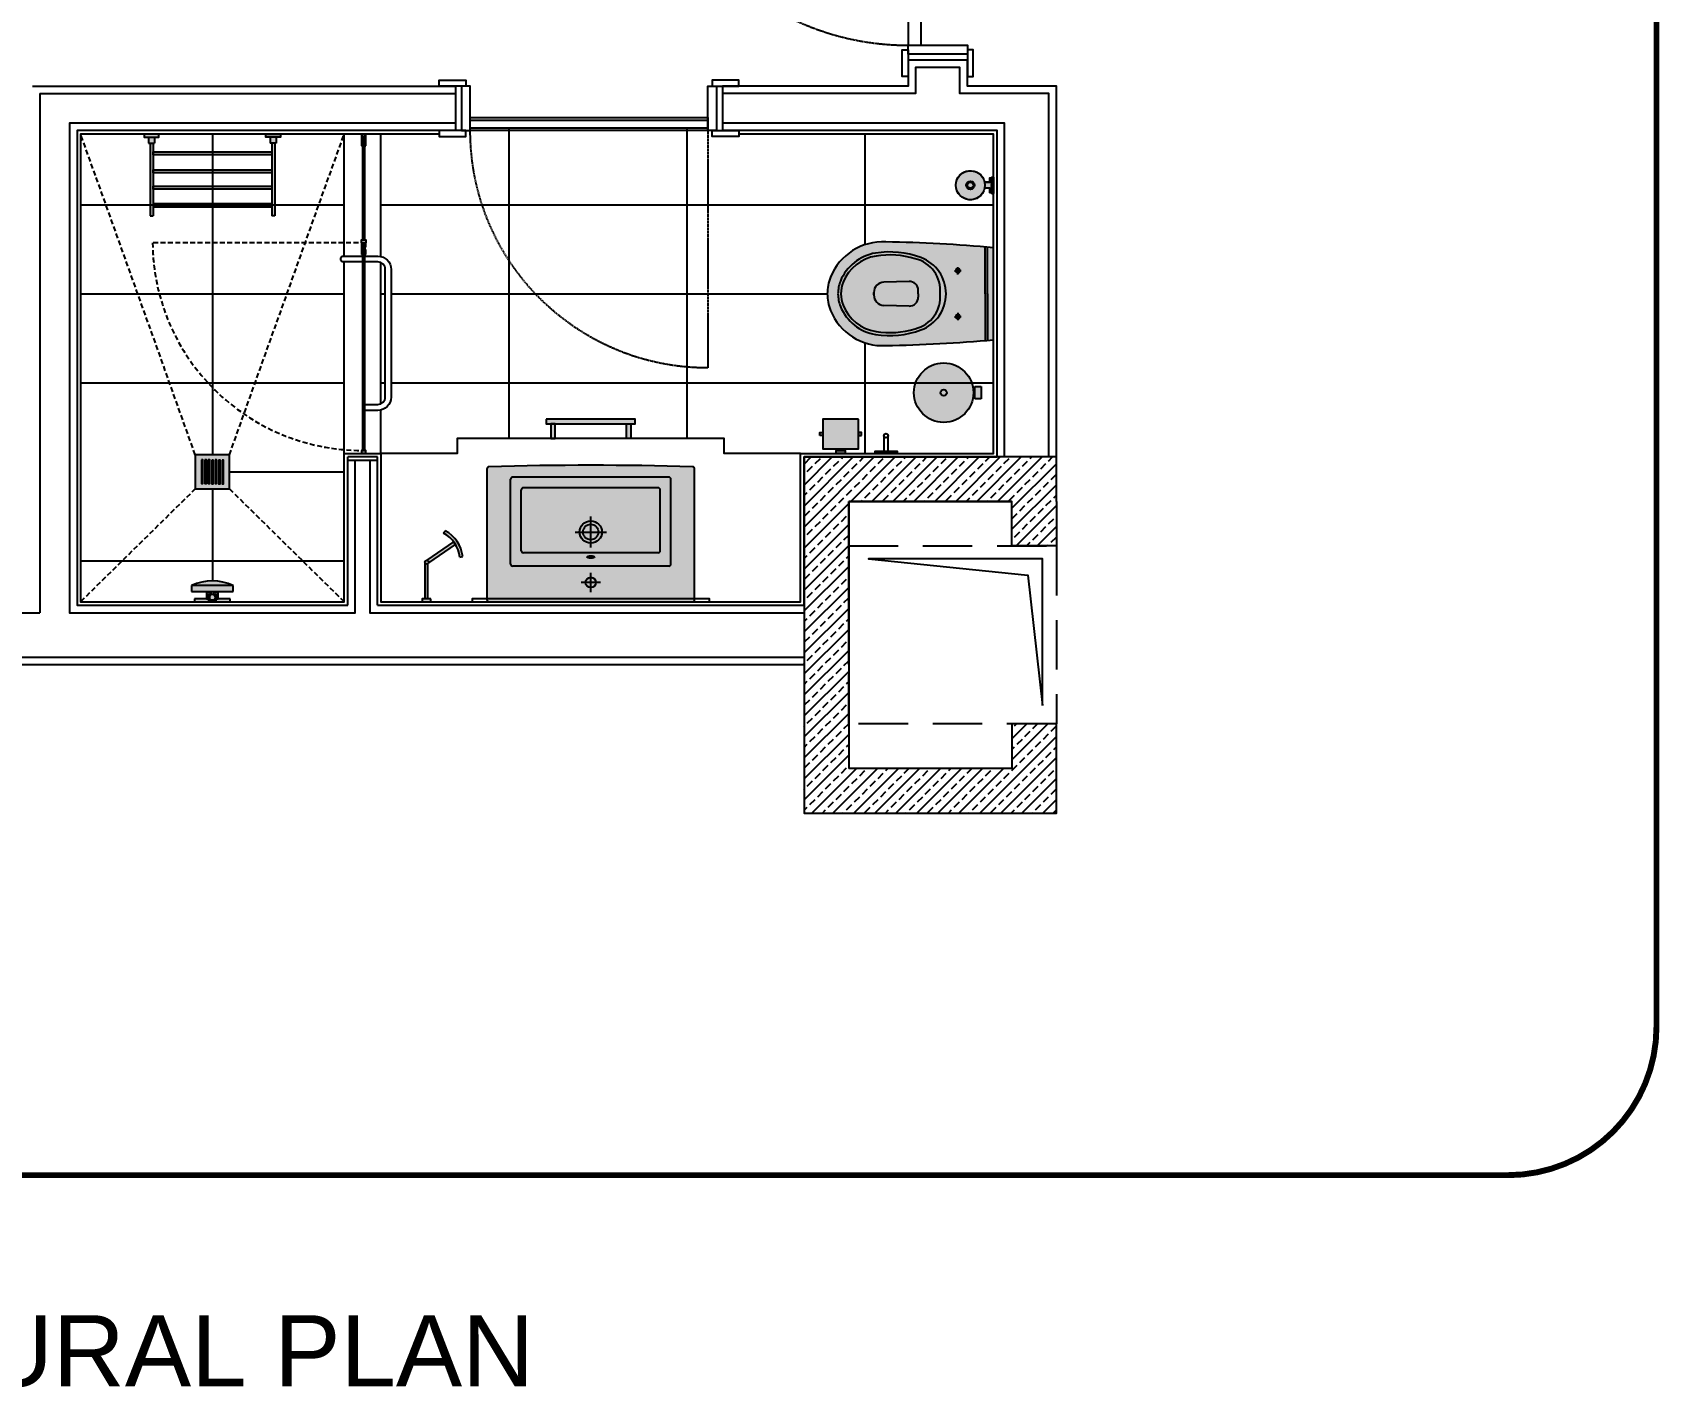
# Model space of a CAD drawing. Header units: centimetres. Extents: x -3207095 to 15275363, y -32656 to 4798027.
# Drawn here: x 707836 to 708659, y 4439223 to 4439908 of the extents above; entities that cross this region are included whole.
import ezdxf

# ---------------------------------------------------------------- set-up
doc = ezdxf.new("R2010")
doc.units = ezdxf.units.CM
for name, pattern in [('DUZ', [500, 500]), ('HIDDEN', [0.375, 0.25, -0.125]), ('HIDDEN2', [0.1875, 0.125, -0.0625])]:
    doc.linetypes.add(name, pattern=pattern)
doc.layers.get('0').update_dxf_attribs({"color": 1, "linetype": 'DUZ'})
for name, color, linetype in [('a_cam', 161, 'Continuous'), ('a_duvar_alcipan', 2, 'Continuous'), ('a_duvar_gazbeton', 3, 'Continuous'), ('a_duvar_tarama', 253, 'Continuous'), ('a_elektrik', 6, 'Continuous'), ('a_gorunus', 233, 'Continuous'), ('a_kapi', 40, 'Continuous'), ('a_mobilya', 1, 'Continuous'), ('a_mobilya_tarama', 253, 'Continuous'), ('a_rehber', 253, 'Continuous'), ('a_seramik', 241, 'Continuous'), ('a_seramik_tarama', 85, 'Continuous'), ('a_vitrifiye', 195, 'Continuous')]:
    doc.layers.add(name, color=color, linetype=linetype)
doc.styles.add('ARIEL20S', font='arial.ttf')

# ---------------------------------------------------------------- blocks, each defined once
blk = doc.blocks.new('a_kapi_1000-200')
at = {"linetype": 'HIDDEN', "ltscale": 10}
blk.add_line((-100.0000000000018, 949.9999999999991), (-1000, 949.9999999999991), dxfattribs=at)
for points in [[(-100.0000000000036, 964.9999999999991), (-100.0000000000036, 1054.999999999999), (-120.0000000000036, 1054.999999999999), (-119.9999999999964, 964.9999999999991), (-100.0000000000036, 964.9999999999991)], [(100, 964.9999999999991), (100, 1054.999999999999), (120, 1054.999999999999), (119.9999999999927, 964.9999999999991), (100, 964.9999999999991)], [(-100.0000000000018, 950), (-99.99999999999272, 50), (-55.99999999999272, 50), (-55.99999999999272, 50), (-55.99999999998545, 949.9999999999995), (-100.0000000000018, 949.9999999999991)], [(-100.0000000000036, 35.00000000000091), (-100.0000000000036, -54.99999999999909), (-120.0000000000036, -54.99999999999909), (-119.9999999999964, 35.00000000000091), (-100.0000000000036, 35.00000000000091)], [(100, 35.00000000000091), (100, -54.99999999999909), (120, -54.99999999999909), (119.9999999999927, 35.00000000000091), (100, 35.00000000000091)]]:
    blk.add_lwpolyline(points)
for points in [[(-100.0000000000018, 980), (-100.0000000000018, 950), (100, 949.9999999999982), (100, 980)], [(-100.0000000000018, 20), (-100.0000000000018, 50), (100, 50.00000000000182), (100, 20)]]:
    blk.add_lwpolyline(points, close=True)
blk.add_arc((-100.0000000000018, 949.9999999999991), 899.9999999999991, 180, 270, dxfattribs=at)
blk = doc.blocks.new('a_kapi_900-150')
at = {"linetype": 'HIDDEN', "ltscale": 10}
blk.add_line((-75.00000000000182, 849.9999999999991), (-875, 849.9999999999991), dxfattribs=at)
for points in [[(-75.00000000000364, 864.9999999999991), (-75.00000000000364, 954.9999999999991), (-95.00000000000364, 954.9999999999991), (-94.99999999999636, 864.9999999999991), (-75.00000000000364, 864.9999999999991)], [(75, 864.9999999999991), (75, 954.9999999999991), (95, 954.9999999999991), (94.99999999999272, 864.9999999999991), (75, 864.9999999999991)], [(-75.00000000000182, 850), (-74.99999999999272, 50), (-30.99999999999272, 50), (-30.99999999999272, 50), (-30.99999999998545, 849.9999999999995), (-75.00000000000182, 849.9999999999991)], [(-75.00000000000364, 35.00000000000091), (-75.00000000000364, -54.99999999999909), (-95.00000000000364, -54.99999999999909), (-94.99999999999636, 35.00000000000091), (-75.00000000000364, 35.00000000000091)], [(75, 35.00000000000091), (75, -54.99999999999909), (95, -54.99999999999909), (94.99999999999272, 35.00000000000091), (75, 35.00000000000091)]]:
    blk.add_lwpolyline(points)
for points in [[(-75.00000000000182, 880), (-75.00000000000182, 850), (75, 849.9999999999982), (75, 880)], [(-75.00000000000182, 20), (-75.00000000000182, 50), (75, 50.00000000000182), (75, 20)]]:
    blk.add_lwpolyline(points, close=True)
blk.add_arc((-75.00000000000182, 849.9999999999991), 799.9999999999982, 180, 270, dxfattribs=at)
blk = doc.blocks.new('a_lavabo_duravit_2ndfloor700')
at = {"linetype": 'HIDDEN', "ltscale": 5}
h = blk.add_hatch(color=255, dxfattribs=at)
edge = h.paths.add_edge_path()
edge.add_line((343, 0), (-343, 0))
edge.add_arc((-342.9999999999999, -7), 7.000000000000089, 90.00000000000092, 179.9999999999992)
edge.add_line((-350, -7), (-350, -447.9959185567643))
edge.add_arc((-342.999999999999, -447.9959185567641), 7.000000000000966, 180.0000000000009, 268.0431066529028)
edge.add_arc((-43.64392621424429, 8313.42678910958), 8773.535343071626, 268.0431066529028, 270.2850188625893)
edge.add_arc((-88.79819515962203, 17390.4670721664), 17850.68793671244, 270.2850188625893, 271.3868556480627)
edge.add_arc((343.0713361283205, -448.0648588888362), 6.929006841972503, 271.3868556480629, 360.5700752400848)
edge.add_line((350, -447.9959185567641), (350, -6.999999999998863))
edge.add_arc((343.0000000000001, -7), 6.999999999999943, 359.9999999999994, 450.0000000000005)
for p, q in [((0, -32.38553612397664), (5.684341886080801e-14, -97.61446387602336)), ((-32.61446387602336, -65), (32.61446387602339, -65)), ((-270, -127), (-270, -413.000390679008)), ((-263, -120), (263.0000000000001, -120)), ((270.0000000000001, -127), (270, -413.000390679008)), ((-233.9999999999999, -172), (-234, -377.000390679008)), ((-226.9999999999999, -165), (227, -165)), ((0, -182.5), (0, -287.5)), ((234, -172), (234, -377.000390679008)), ((52.5, -235), (-52.5, -235)), ((-263, -420.000390679008), (263, -420.000390679008)), ((-227, -384.000390679008), (227, -384.000390679008))]:
    blk.add_line(p, q)
blk.add_lwpolyline([(350, -7, 0.4142135623730951), (343, 0), (-343, 0, 0.4142135623730951), (-350, -7), (-350, -447.9959185567641, 0.4042450337197297), (-343.2390331453062, -454.9918361631571, 0.01459089263775845), (343.2390377291376, -454.9918360065349, 0.4042448431482145), (350, -447.9959185567641)], format="xyb", close=True)
for centre, radius in [((0, -65), 17.5), ((0, -235), 37.5), ((0, -235), 26)]:
    blk.add_circle(centre, radius)
for centre, start, end in [((-263, -127), 90, 180), ((263.0000000000001, -127), 0, 90), ((-226.9999999999999, -172), 90, 180), ((227, -172), 0, 90), ((-227, -377.000390679008), 180, 270), ((227, -377.000390679008), 270, 0), ((-263, -413.000390679008), 180, 270), ((263, -413.000390679008), 270, 0)]:
    blk.add_arc(centre, 7, start, end)
blk.add_ellipse((0.01304819421056891, -151.018148864212), major_axis=(-12.29056976556967, 0), ratio=0.3211678752469736)
blk = doc.blocks.new('vitri')
h = blk.add_hatch(color=255)
h.paths.add_polyline_path([(50590.99184824182, 5971.974238026371), (50540.99184824182, 5971.974238026371), (50540.99184824181, 5961.974238026371), (50590.99184824182, 5961.974238026371)])
h.paths.add_polyline_path([(50575.99184824182, 5961.974238026371), (50555.99184824182, 5961.974238026371), (50555.99184824181, 5941.974238026371), (50575.99184824182, 5941.974238026371)])
h.paths.add_polyline_path([(50570.99184824181, 5941.974238026371), (50560.99184824182, 5941.974238026371), (50560.99184824181, 5696.974238026363), (50570.99184824181, 5696.974238026363)])
h.paths.add_polyline_path([(50970.99184824182, 5911.974238026371), (50570.99184824181, 5911.974238026371), (50570.99184824181, 5901.974238026371), (50970.99184824181, 5901.974238026371)])
h.paths.add_polyline_path([(50970.99184824183, 5851.974238026371), (50570.99184824181, 5851.974238026371), (50570.99184824181, 5841.974238026371), (50970.99184824181, 5841.974238026371)])
h.paths.add_polyline_path([(50970.99184824183, 5796.974238026363), (50570.99184824181, 5796.974238026363), (50570.99184824181, 5786.974238026363), (50970.99184824181, 5786.974238026363)])
h.paths.add_polyline_path([(50970.99184824181, 5736.974238026363), (50570.99184824182, 5736.974238026363), (50570.99184824181, 5726.974238026363), (50970.99184824181, 5726.974238026363)])
h.paths.add_polyline_path([(50980.99184824181, 5941.974238026371), (50970.99184824181, 5941.974238026371), (50970.99184824181, 5696.974238026363), (50980.99184824181, 5696.974238026363)])
h.paths.add_polyline_path([(51000.99184824181, 5971.974238026371), (50950.99184824182, 5971.974238026371), (50950.99184824181, 5961.974238026371), (51000.99184824182, 5961.974238026371)])
h.paths.add_polyline_path([(50985.99184824181, 5961.974238026371), (50965.99184824181, 5961.974238026371), (50965.99184824182, 5941.974238026371), (50985.99184824181, 5941.974238026371)])
h = blk.add_hatch(color=255)
h.paths.add_polyline_path([(53402.98619299969, 5826.976260229014), (53396.9861931338, 5826.975019504127), (53396.99750361807, 5772.27875531168), (53402.99750348396, 5772.279996036588)])
h.paths.add_polyline_path([(53390.85729318872, 5809.625619085447), (53373.08641921479, 5809.621944307703, -0.05147847394728937), (53374.11974829091, 5799.612025203125, -0.05137480697412374), (53373.0905549559, 5789.621944727434), (53390.86142892836, 5789.625619457976)])
h.paths.add_polyline_path([(53276.11974829091, 5799.612025203125, 0.9022711850567312), (53373.09055495588, 5789.621944727362, 0.05137480697450362), (53374.11974829091, 5799.612025203125, 1)])
h.paths.add_polyline_path([(53339.11974829091, 5799.612025203125, -1), (53311.11974829091, 5799.612025203125, -1)], flags=0)
h.paths.add_polyline_path([(53335.11974829091, 5799.612025203125, -1), (53315.11974829091, 5799.612025203125, -1)], flags=0)
h.paths.add_polyline_path([(53311.11974829091, 5799.612025203125, 1), (53339.11974829091, 5799.612025203125, 1)], flags=16)
h.paths.add_polyline_path([(53315.11974829091, 5799.612025203125, 1), (53335.11974829091, 5799.612025203125, 1)], flags=0)
for points in [[(53396.98678209103, 5824.126886863334), (53392.8542947328, 5824.12603232445), (53392.86442729486, 5775.126033382432), (53396.99691466086, 5775.126887921298)], [(53149.54127492222, 5422.380731911951), (53149.54127492222, 5433.97423802636), (53149.5412749221, 5445.56774414111, 0.4229668212976564), (53118.6476248839, 5475.554431013592), (53033.80974402805, 5473.026129844831, 0.4055141483712471), (52999.8523357394, 5438.041661826279), (52999.85233573943, 5433.974238026367), (52999.85233573943, 5429.906814226244, 0.4055141483704923), (53033.80974402819, 5394.922346207895), (53118.6476248839, 5392.394045039138, 0.4229668213021607)]]:
    blk.add_hatch(color=255).paths.add_polyline_path(points)
h = blk.add_hatch(color=255)
h.paths.add_polyline_path([(53402.99184824187, 5588.974238026367, 0.01816284700623772), (53040.39052223451, 5608.693887634119, 0.3205287643940101), (52853.9381114229, 5490.224200485743, 0.09639604950912378), (52842.99184824176, 5433.974238026367, 0.0963960283849501), (52853.93810671373, 5377.724287208403, 0.3205287826150429), (53040.39052223448, 5259.254588418637, 0.01816284700623771), (53402.99184824176, 5278.97423802636)])
h.paths.add_polyline_path([(53005.64189200282, 5571.023995496958), (53005.64189689112, 5571.023996282398), (53005.64206771148, 5571.024023729253), (53005.64188892643, 5571.023995002655)], flags=16)
h.paths.add_polyline_path([(53007.22849011129, 5561.15066239841), (53007.22830533331, 5561.150632708883), (53007.22830797695, 5561.150633133657), (53007.22830860531, 5561.150633234618), (53007.22849286126, 5561.150662840264), (53007.22831163347, 5561.150633721176)], flags=16)
h.paths.add_polyline_path([(53282.99184824186, 5518.97423802636, -1), (53282.99184824176, 5503.97423802636, -1)], flags=16)
h.paths.add_polyline_path([(53149.5412749221, 5445.56774414111), (53149.54127492222, 5433.97423802636), (53149.54127492222, 5422.380731911948, -0.4229668213009738), (53118.64762488401, 5392.394045039138), (53033.80974402819, 5394.922346207895, -0.4055141483704923), (52999.85233573943, 5429.906814226244), (52999.85233573943, 5433.974238026367), (52999.8523357394, 5438.041661826268, -0.4055141483723005), (53033.80974402816, 5473.026129844839), (53118.64762488402, 5475.554431013596, -0.4229668212965051)], flags=16)
h.paths.add_polyline_path([(53282.99184824176, 5363.974238026374, -1), (53282.99184824176, 5348.974238026374, -1)], flags=16)
h.paths.add_polyline_path([(52896.58136100326, 5394.974007893332), (52896.5813598766, 5394.974010678503)], flags=16)
h.paths.add_polyline_path([(52887.31111680892, 5391.223998216359, -1.14586666054409e-06), (52887.31092086573, 5391.224482600912), (52887.31092257355, 5391.224478379067), (52887.31092148145, 5391.224481078829), (52887.31112103566, 5391.223987767669), (52887.31111615979, 5391.22399982105), (52887.31111702821, 5391.223997674293, -1.125642952847619e-06), (52887.31092454325, 5391.224473509807)], flags=16)
h = blk.add_hatch(color=255)
h.paths.add_polyline_path([(53135.06324989105, 5100.561372160908, 1), (53335.31309383606, 5100.561372160908, 1)])
h.paths.add_polyline_path([(53246.00722242768, 5100.561372160908, -1), (53224.36912129943, 5100.561372160908, -1)], flags=0)
h.paths.add_polyline_path([(53224.36912129943, 5100.561372160908, 1), (53246.00722242768, 5100.561372160908, 1)], flags=16)
h.paths.add_polyline_path([(53361.09631490707, 5121.807790398594), (53340.31309390069, 5121.807790398594), (53340.31309390068, 5079.314954042431), (53361.09631490707, 5079.314954042431)])
h = blk.add_hatch(color=255)
h.paths.add_polyline_path([(52195.99184824182, 5010.974238026367), (51895.99184824182, 5010.974238026367), (51895.99184824182, 4995.974238026367), (52195.99184824182, 4995.974238026367)])
h.paths.add_polyline_path([(52180.99184824181, 4995.974238026367), (52165.99184824181, 4995.974238026367), (52165.99184824181, 4945.974238026367), (52180.99184824181, 4945.974238026367)])
h.paths.add_polyline_path([(51925.99184824181, 4995.974238026367), (51910.99184824181, 4995.974238026367), (51910.99184824181, 4945.974238026367), (51925.99184824181, 4945.974238026367)])
h = blk.add_hatch(color=255)
h.paths.add_polyline_path([(52947.99184824182, 5010.974238026371), (52827.99184824182, 5010.974238026371), (52827.99184824181, 4910.974238026371), (52947.99184824181, 4910.974238026371)])
h.paths.add_polyline_path([(52827.99184824183, 4965.974238026371), (52817.99184824182, 4965.974238026371), (52817.99184824181, 4955.974238026371), (52827.99184824181, 4955.974238026371)])
h.paths.add_polyline_path([(52957.99184824181, 4965.974238026371), (52947.99184824181, 4965.974238026371), (52947.99184824181, 4955.974238026371), (52957.99184824181, 4955.974238026371)])
h.paths.add_polyline_path([(52890.49184824181, 4910.974238026367), (52885.49184824182, 4910.974238026367), (52885.49184824182, 4905.974238026371), (52890.49184824182, 4905.974238026371)])
h.paths.add_polyline_path([(52902.99184824182, 4905.974238026371), (52872.99184824182, 4905.974238026371), (52872.99184824181, 4895.974238026371), (52902.99184824182, 4895.974238026371)])
h = blk.add_hatch(color=255)
h.paths.add_polyline_path([(50828.49184824183, 4891.474238026371), (50713.49184824182, 4891.474238026371), (50713.49184824182, 4776.474238026371), (50828.49184824182, 4776.474238026371)])
h.paths.add_polyline_path([(50803.58161482237, 4873.553445011821), (50808.58161482237, 4873.553445011821), (50808.58161482237, 4793.553445011821), (50803.58161482237, 4793.553445011821)], flags=16)
h.paths.add_polyline_path([(50796.98161482238, 4873.55344501181), (50796.98161482238, 4793.553445011821), (50791.98161482238, 4793.553445011821), (50791.98161482238, 4873.553445011821)], flags=16)
h.paths.add_polyline_path([(50785.29184824182, 4873.974238026371), (50785.29184824182, 4793.974238026371), (50780.29184824182, 4793.974238026371), (50780.29184824182, 4873.974238026371)], flags=16)
h.paths.add_polyline_path([(50773.78161482238, 4873.553445011821), (50773.78161482238, 4793.553445011821), (50768.78161482238, 4793.553445011821), (50768.78161482237, 4873.553445011821)], flags=16)
h.paths.add_polyline_path([(50762.09184824183, 4873.974238026371), (50762.09184824183, 4793.974238026371), (50757.09184824183, 4793.974238026371), (50757.09184824183, 4873.974238026371)], flags=16)
h.paths.add_polyline_path([(50750.69184824184, 4873.974238026371), (50750.69184824183, 4793.974238026371), (50745.69184824183, 4793.974238026371), (50745.69184824183, 4873.974238026371)], flags=16)
h.paths.add_polyline_path([(50739.29184824185, 4873.974238026371), (50739.29184824185, 4793.974238026371), (50734.29184824185, 4793.974238026371), (50734.29184824184, 4873.974238026371)], flags=16)
h = blk.add_hatch(color=255)
h.paths.add_polyline_path([(51507.25212997566, 4405.974238026367), (51477.73156650801, 4405.974238026367), (51477.73156650797, 4395.974238026367), (51507.25212997562, 4395.974238026367)])
h.paths.add_polyline_path([(51497.25212997547, 4524.060116031556, -0.4827954751705925), (51487.73156650785, 4527.119343263814), (51487.73156650801, 4405.974238026367), (51497.25212997566, 4405.974238026367)])
h.paths.add_polyline_path([(51487.32155990794, 4529.370523845839, 1), (51500.09188952223, 4529.370523845839, 1)])
h.paths.add_polyline_path([(51590.05307958145, 4589.215294737322, 0.02415849249806719), (51584.40732668684, 4597.469110476173), (51494.16159320005, 4535.73946600885, -0.3934815232795461), (51500.09188952223, 4529.370523845839, -0.07505556392903857), (51499.80734609465, 4527.485650269824)])
h.paths.add_polyline_path([(51555.80550857887, 4634.86610408303), (51549.77921523432, 4626.743805047841, -0.1108260112826849), (51584.40732668684, 4597.469110476173), (51584.5070265597, 4597.537306915678), (51590.15277945432, 4589.283491176851), (51590.05307958145, 4589.215294737325, -0.1108260112828152), (51604.78349297814, 4546.330230132036), (51614.53790239611, 4549.002205056899, 0.2425236537473595)])
h = blk.add_hatch(color=255)
h.paths.add_polyline_path([(50840.99184824181, 4450.974238026371), (50700.99184824182, 4450.974238026371), (50700.99184824181, 4430.974238026371), (50840.99184824181, 4430.974238026371)])
h.paths.add_polyline_path([(50700.99184824181, 4450.974238026371), (50840.99184824181, 4450.974238026371, 0.2142857142857409)])
h.paths.add_polyline_path([(50775.99184824181, 4430.974238026371), (50765.99184824181, 4430.974238026371), (50765.99184824181, 4419.634492064215, -0.2679491924311227), (50775.99184824181, 4419.634492064215)])
h.paths.add_polyline_path([(50790.99184824181, 4425.974238026371), (50775.99184824181, 4425.974238026371), (50775.99184824181, 4419.634492064215, -0.2679491924311238), (50780.99184824181, 4410.974238026371), (50780.99184824181, 4420.974238026371), (50782.99184824181, 4420.974238026371), (50782.99184824181, 4405.974238026371), (50790.99184824181, 4405.974238026371)])
h.paths.add_polyline_path([(50765.99184824181, 4425.974238026371), (50750.99184824181, 4425.974238026371), (50750.99184824181, 4405.974238026371), (50758.99184824181, 4405.974238026371), (50758.9918482418, 4420.974238026371), (50760.99184824181, 4420.974238026371), (50760.99184824181, 4410.974238026371, -0.2679491924311238), (50765.99184824181, 4419.634492064215)])
h.paths.add_polyline_path([(50758.99184824183, 4405.974238026371), (50710.99184824182, 4405.974238026371), (50710.99184824181, 4395.974238026371), (50758.99184824183, 4395.974238026371)])
h.paths.add_polyline_path([(50830.99184824181, 4405.974238026371), (50782.99184824181, 4405.974238026371), (50782.9918482418, 4395.974238026371), (50830.99184824182, 4395.974238026371)])
h.paths.add_polyline_path([(50782.99184824181, 4420.974238026371), (50780.99184824181, 4420.974238026371), (50780.99184824181, 4400.974238026371), (50760.99184824181, 4400.974238026371), (50760.99184824182, 4420.974238026371), (50758.99184824181, 4420.974238026371), (50758.99184824183, 4395.974238026371), (50782.9918482418, 4395.974238026371)])
h.paths.add_polyline_path([(50775.99184824182, 4419.634492064204, 0.5773502691896227), (50760.99184824181, 4410.974238026371, 1), (50780.99184824181, 4410.974238026371, 0.2679491924308794)])
for p, q in [((50555.99184824181, 5961.974238026371), (50555.99184824181, 5941.974238026371)), ((50555.99184824181, 5941.974238026371), (50575.99184824181, 5941.974238026371)), ((50560.99184824181, 5941.974238026371), (50560.99184824181, 5696.974238026363)), ((50570.99184824181, 5941.974238026371), (50570.99184824181, 5696.974238026363)), ((50575.99184824181, 5961.974238026371), (50575.99184824181, 5941.974238026371)), ((50965.99184824181, 5961.974238026371), (50965.99184824181, 5941.974238026371)), ((50985.99184824181, 5941.974238026371), (50965.99184824181, 5941.974238026371)), ((50970.99184824181, 5941.974238026371), (50970.99184824181, 5696.974238026363)), ((50980.99184824181, 5941.974238026371), (50980.99184824181, 5696.974238026363)), ((50985.99184824181, 5961.974238026371), (50985.99184824181, 5941.974238026371)), ((53392.85429472877, 5824.12603232445), (53396.98678209101, 5824.126886863334)), ((53396.98619313381, 5826.975019504127), (53402.9861929997, 5826.976260229014)), ((53396.99750361807, 5772.278755311683), (53396.98619313381, 5826.975019504127)), ((53402.99750348394, 5772.279996036588), (53402.9861929997, 5826.976260229014)), ((53390.85729318513, 5809.625619085447), (53373.08641921479, 5809.621944307703)), ((53390.86142892791, 5789.625619457976), (53373.0905549559, 5789.621944727434)), ((53392.86442729486, 5775.126033382432), (53396.99691466086, 5775.126887921298)), ((53396.99750361807, 5772.278755311683), (53402.99750348394, 5772.279996036588)), ((50560.99184824181, 5696.974238026363), (50570.99184824181, 5696.974238026363)), ((50980.99184824181, 5696.974238026363), (50970.99184824181, 5696.974238026363)), ((53374.99184824187, 5433.974238026367), (53374.99184824187, 5588.974238026367)), ((53382.99184824187, 5433.974238026367), (53382.99184824176, 5588.974238026367)), ((53272.13292412191, 5511.474238026367), (53282.99184824176, 5511.47423802636)), ((53282.99184824176, 5498.833861131872), (53282.99184824187, 5523.508365145939)), ((53293.85077236172, 5511.47423802636), (53282.99184824176, 5511.47423802636)), ((52999.85233573943, 5433.974238026367), (52999.8523357394, 5438.041661826519)), ((52999.8523357394, 5438.041661826519), (52999.85233573943, 5433.974238026367)), ((52999.85233573943, 5429.906814226244), (52999.85233573943, 5433.974238026367)), ((52999.85233573943, 5433.974238026367), (52999.85233573943, 5429.906814226244)), ((53118.64762488393, 5475.554431013592), (53033.80974402813, 5473.026129844835)), ((53149.54127492222, 5433.97423802636), (53149.5412749221, 5445.567744140779)), ((53149.54127492222, 5433.97423802636), (53149.54127492222, 5422.380731911948)), ((53374.99184824187, 5433.974238026367), (53374.99184824187, 5278.97423802636)), ((53382.99184824187, 5433.974238026367), (53382.99184824187, 5278.97423802636)), ((53118.64762488405, 5392.394045039135), (53033.80974402804, 5394.922346207899)), ((53272.13292412202, 5356.474238026367), (53282.99184824176, 5356.474238026374)), ((53282.99184824176, 5369.114614920862), (53282.99184824176, 5344.440110906788)), ((53293.85077236172, 5356.474238026367), (53282.99184824176, 5356.474238026374)), ((53340.31309390068, 5121.807790398594), (53361.09631490707, 5121.807790398594)), ((53340.31309390068, 5079.314954042431), (53340.31309390068, 5121.807790398594)), ((53361.09631490707, 5121.807790398594), (53361.09631490707, 5079.314954042431)), ((53361.09631490707, 5079.314954042431), (53340.31309390068, 5079.314954042431)), ((50828.49184824182, 4891.474238026371), (50713.49184824182, 4891.474238026371)), ((50713.49184824182, 4891.474238026371), (50713.49184824182, 4776.474238026371)), ((50828.49184824182, 4776.474238026371), (50828.49184824182, 4891.474238026371)), ((50713.49184824182, 4776.474238026371), (50828.49184824182, 4776.474238026371)), ((51549.77921523436, 4626.743805047885), (51555.80550857891, 4634.866104083081)), ((51494.16159319997, 4535.739466008792), (51584.5070265597, 4597.537306915681)), ((51499.80734609468, 4527.485650269842), (51590.15277945433, 4589.283491176848)), ((51584.5070265597, 4597.537306915681), (51590.15277945433, 4589.283491176848)), ((51487.73156650801, 4405.974238026367), (51487.73156650785, 4527.119343263857)), ((51497.25212997566, 4405.974238026367), (51497.25212997547, 4524.060116031502)), ((51604.78349297815, 4546.33023013204), (51614.53790239611, 4549.002205056899)), ((50700.99184824181, 4450.974238026371), (50700.99184824181, 4430.974238026371)), ((50840.99184824181, 4450.974238026371), (50700.99184824181, 4450.974238026371)), ((50700.99184824181, 4450.974238026371), (50700.99184824181, 4430.974238026371)), ((50840.99184824181, 4430.974238026371), (50840.99184824181, 4450.974238026371)), ((50840.99184824181, 4430.974238026371), (50840.99184824181, 4450.974238026371)), ((50700.99184824181, 4430.974238026371), (50765.99184824181, 4430.974238026371)), ((50700.99184824181, 4430.974238026371), (50840.99184824181, 4430.974238026371)), ((50710.99184824181, 4405.974238026371), (50710.99184824181, 4395.974238026371)), ((50758.99184824181, 4405.974238026371), (50710.99184824181, 4405.974238026371)), ((50710.99184824181, 4395.974238026371), (50830.99184824181, 4395.974238026371)), ((50750.99184824181, 4425.974238026371), (50750.99184824181, 4405.974238026371)), ((50765.99184824181, 4425.974238026371), (50750.99184824181, 4425.974238026371)), ((50750.99184824181, 4405.974238026371), (50758.99184824182, 4405.974238026371)), ((50760.99184824181, 4420.974238026371), (50758.99184824183, 4420.974238026371)), ((50758.99184824183, 4420.974238026371), (50758.99184824183, 4395.974238026371)), ((50758.99184824183, 4395.974238026371), (50758.99184824181, 4420.974238026371)), ((50758.99184824181, 4420.974238026371), (50760.99184824181, 4420.974238026371)), ((50758.99184824183, 4395.974238026371), (50782.9918482418, 4395.974238026371)), ((50782.9918482418, 4395.974238026371), (50758.99184824183, 4395.974238026371)), ((50760.99184824181, 4410.974238026371), (50760.99184824181, 4420.974238026371)), ((50760.99184824181, 4420.974238026371), (50760.99184824181, 4400.974238026371)), ((50760.99184824181, 4400.974238026371), (50780.99184824181, 4400.974238026371)), ((50765.99184824181, 4430.974238026371), (50765.99184824181, 4419.634492064208)), ((50765.99184824181, 4430.974238026371), (50765.99184824181, 4419.634492064208)), ((50775.99184824181, 4419.634492064208), (50775.99184824181, 4430.974238026371)), ((50775.99184824181, 4430.974238026371), (50840.99184824181, 4430.974238026371)), ((50775.99184824181, 4419.634492064208), (50775.99184824181, 4430.974238026371)), ((50790.99184824181, 4425.974238026371), (50775.99184824181, 4425.974238026371)), ((50782.99184824181, 4420.974238026371), (50780.99184824181, 4420.974238026356)), ((50780.99184824181, 4420.974238026356), (50780.99184824181, 4410.974238026371)), ((50780.99184824181, 4400.974238026371), (50780.99184824181, 4420.974238026371)), ((50780.99184824181, 4420.974238026371), (50782.99184824181, 4420.974238026371)), ((50782.9918482418, 4395.974238026371), (50782.99184824181, 4420.974238026371)), ((50782.99184824181, 4420.974238026371), (50782.9918482418, 4395.974238026371)), ((50830.99184824181, 4405.974238026371), (50782.99184824181, 4405.974238026371)), ((50782.99184824181, 4405.974238026371), (50790.99184824181, 4405.974238026371)), ((50790.99184824181, 4405.974238026371), (50790.99184824181, 4425.974238026371)), ((50830.99184824181, 4395.974238026371), (50830.99184824181, 4405.974238026371))]:
    blk.add_line(p, q)
for points in [[(50540.99184824181, 5971.974238026371), (50540.99184824181, 5961.974238026371), (50590.99184824181, 5961.974238026371), (50590.99184824181, 5971.974238026371)], [(51000.99184824181, 5971.974238026371), (51000.99184824181, 5961.974238026371), (50950.99184824181, 5961.974238026371), (50950.99184824181, 5971.974238026371)], [(50970.99184824181, 5901.974238026371), (50570.99184824181, 5901.974238026371), (50570.99184824181, 5911.974238026371), (50970.99184824181, 5911.974238026371)], [(50970.99184824181, 5841.974238026371), (50570.99184824181, 5841.974238026371), (50570.99184824181, 5851.974238026371), (50970.99184824181, 5851.974238026371)], [(50970.99184824181, 5786.974238026363), (50570.99184824181, 5786.974238026363), (50570.99184824181, 5796.974238026363), (50970.99184824181, 5796.974238026363)], [(50970.99184824181, 5736.974238026363), (50570.99184824181, 5736.974238026363), (50570.99184824181, 5726.974238026363), (50970.99184824181, 5726.974238026363)], [(52947.99184824181, 5010.974238026371), (52827.99184824181, 5010.974238026371), (52827.99184824181, 4910.974238026371), (52947.99184824181, 4910.974238026371)], [(52817.99184824181, 4955.974238026371), (52817.99184824181, 4965.974238026371), (52827.99184824181, 4965.974238026371), (52827.99184824181, 4955.974238026371)], [(52957.99184824181, 4955.974238026371), (52957.99184824181, 4965.974238026371), (52947.99184824181, 4965.974238026371), (52947.99184824181, 4955.974238026371)], [(52872.99184824181, 4895.974238026371), (52872.99184824181, 4905.974238026371), (52902.99184824181, 4905.974238026371), (52902.99184824181, 4895.974238026371)], [(53004.59089161429, 4895.974238026367), (53004.59089161429, 4903.35537194592), (53078.3536135075, 4903.35537194592), (53078.3536135075, 4895.974238026367)], [(50734.29184824184, 4873.974238026371), (50734.29184824184, 4793.974238026371), (50739.29184824184, 4793.974238026371), (50739.29184824184, 4873.974238026371)], [(50745.69184824183, 4873.974238026371), (50745.69184824183, 4793.974238026371), (50750.69184824183, 4793.974238026371), (50750.69184824183, 4873.974238026371)], [(50757.09184824183, 4873.974238026371), (50757.09184824183, 4793.974238026371), (50762.09184824183, 4793.974238026371), (50762.09184824183, 4873.974238026371)], [(50768.78161482238, 4873.553445011821), (50768.78161482238, 4793.553445011821), (50773.78161482238, 4793.553445011821), (50773.78161482238, 4873.553445011821)], [(50780.29184824182, 4873.974238026371), (50780.29184824182, 4793.974238026371), (50785.29184824182, 4793.974238026371), (50785.29184824182, 4873.974238026371)], [(50791.98161482238, 4873.553445011821), (50791.98161482238, 4793.553445011821), (50796.98161482238, 4793.553445011821), (50796.98161482238, 4873.553445011821)], [(50803.58161482237, 4873.553445011821), (50803.58161482237, 4793.553445011821), (50808.58161482237, 4793.553445011821), (50808.58161482237, 4873.553445011821)], [(51507.25212997566, 4405.974238026367), (51477.73156650801, 4405.974238026367), (51477.73156650797, 4395.974238026367), (51507.25212997562, 4395.974238026367)]]:
    blk.add_lwpolyline(points, close=True)
at = {"elevation": 4.391310021918037e-10}
blk.add_lwpolyline([(53390.86442732467, 5775.125527538214, -2.307316694217317e-05), (53390.86442733954, 5775.12561983088), (53390.86142892834, 5789.625619457885), (53373.09055495588, 5789.621944727362, -9.696873978181081), (53373.08641921479, 5809.62194430763), (53390.85729318871, 5809.625619085393), (53390.85431168626, 5824.043849704824, -0.9598846850406842), (53392.85094600116, 5824.126031631906), (53396.98678209101, 5824.126886863261), (53396.98619313379, 5826.975019504054), (53402.98619299968, 5826.976260228959), (53402.99750348392, 5772.279996036516), (53396.99750361805, 5772.278755311592), (53396.99691466083, 5775.126887921226), (53392.86442725857, 5775.126033382396, -1.000000088266463), (53390.86442733949, 5775.12561983088)], format="xyb", dxfattribs=at)
blk.add_lwpolyline([(53402.99184824187, 5588.974238026367, 0.01816284700623772), (53040.39052223451, 5608.693887634119, 0.3205287056357122), (52853.93812660883, 5490.224238026374, 0.09639611762931734), (52842.99184824176, 5433.974238026367, 0.09639611762931734), (52853.93812660883, 5377.72423802636, 0.3205287056357121), (53040.39052223448, 5259.254588418637, 0.01816284700623772), (53402.99184824176, 5278.97423802636)], format="xyb", close=True)
at = {"elevation": 3.483688639069419e-10}
for points in [[(51895.99184824181, 5010.974238026367), (51895.99184824181, 4995.974238026367), (52195.99184824181, 4995.974238026367), (52195.99184824181, 5010.974238026367)], [(51910.99184824181, 4995.974238026367), (51910.99184824181, 4945.974238026367), (51925.99184824181, 4945.974238026367), (51925.99184824181, 4995.974238026367)], [(52180.99184824181, 4995.974238026367), (52180.99184824181, 4945.974238026367), (52165.99184824181, 4945.974238026367), (52165.99184824181, 4995.974238026367)]]:
    blk.add_lwpolyline(points, close=True, dxfattribs=at)
for points in [[(53033.72210939933, 4955.875868869542), (53033.72210939933, 4955.875868869542), (53033.72210939933, 4903.35537194592), (53047.66841430281, 4903.35537194592), (53047.66841430281, 4955.875868869542)], [(52890.49184824181, 4910.974238026371), (52890.49184824181, 4905.974238026371), (52885.49184824181, 4905.974238026371), (52885.49184824181, 4910.974238026371)]]:
    blk.add_lwpolyline(points)
for centre, radius in [((53325.11974829091, 5799.612025203125), 49), ((53325.11974829091, 5799.612025203125), 14.00000000000001), ((53325.11974829091, 5799.612025203125), 10), ((53235.18817186356, 5100.561372160908), 100.1249219725036), ((53235.18817186356, 5100.561372160908), 10.81905056412385), ((53040.69526185107, 4955.875868869542), 6.973152451741043), ((51493.70672471508, 4529.370523845839), 6.385164807143155), ((50770.99184824181, 4410.974238026371), 10)]:
    blk.add_circle(centre, radius)
for centre, radius, start, end in [((53030.07284067724, 5418.97423802636), 153.9999999999999, 99.12807854315294, 157.9756871669234), ((53030.07284067724, 5418.97423802636), 144, 99.12807854315294, 157.9756871669234), ((53053.23456438853, 5274.823155634567), 300, 69.42008850496697, 99.12807854315294), ((53053.23456438853, 5274.823155634567), 289.9999999999998, 72.87268790537203, 99.12807854315294), ((53113.53238750414, 5444.865815277884), 110.0000000000001, 354.3175854500858, 76.80674440725984), ((53112.99184824179, 5433.974238026367), 130.0000000000001, 0, 69.42008850496697), ((53282.99184824176, 5511.47423802636), 7.500000000000001, 90, 270), ((53282.99184824176, 5511.47423802636), 7.500000000000001, 270, 90), ((52992.99184824179, 5433.974238026396), 113.9999999999997, 157.9756871669234, 180), ((52992.99184824179, 5433.974238026396), 113.9999999999997, 180, 202.0243128330766), ((52992.99184824179, 5433.974238026396), 103.9999999999996, 157.9756871669234, 180), ((52992.99184824179, 5433.974238026396), 103.9999999999996, 180, 202.0243128330766), ((53034.85233573928, 5438.041661826519), 34.99999999999999, 91.70699836538937, 180), ((53034.85233573943, 5429.906814226215), 34.99999999999999, 180, 268.2930016346106), ((53119.54127492222, 5445.567744140808), 30, 0, 91.70699836538937), ((53113.53238750402, 5423.082660774871), 110, 283.1932555944588, 5.682414549914235), ((53112.99184824179, 5433.974238026367), 130.0000000000001, 290.579911496814, 0), ((53030.07284067736, 5448.974238026367), 153.9999999999999, 202.0243128330766, 260.871921456847), ((53030.07284067736, 5448.974238026367), 144.0000000000001, 202.0243128330766, 260.871921456847), ((53119.5412749221, 5422.380731911948), 30, 268.2930016346106, 0), ((53282.99184824176, 5356.474238026374), 7.500000000000001, 90, 270), ((53282.99184824176, 5356.474238026374), 7.500000000000001, 270, 90), ((53053.23456438853, 5593.125320418159), 299.9999999999999, 260.871921456847, 290.579911496814), ((53053.23456438853, 5593.125320418159), 289.9999999999999, 260.871921456847, 287.127312094628), ((51501.86686204141, 4534.952199084048), 103.5436744272411, 6.308761181911317, 62.43684651654337), ((51501.86686204141, 4534.952199084048), 113.5436744272411, 7.108054999478918, 61.63755269944811), ((50770.99184824181, 4295.140904693049), 170.8333333333223, 65.8104858457643, 114.1895141542357), ((50770.99184824181, 4295.140904692977), 170.8333333333959, 65.8104858457643, 114.1895141542357), ((50770.99184824181, 4410.974238026371), 9.999999999989184, 119.9999999999582, 180), ((50770.99184824182, 4410.974238026363), 9.999999999994998, 0, 60.0000000000418)]:
    blk.add_arc(centre, radius, start, end)
at = {"layer": 'a_vitrifiye', "rotation": 180}
blk.add_blockref('a_lavabo_duravit_2ndfloor700', (52045.99184824181, 4395.974238026371), dxfattribs=at)

msp = doc.modelspace()

# ---------------------------------------------------------------- hatches: boundary and pattern name
at = {"layer": 'a_duvar_tarama'}
h = msp.add_hatch(dxfattribs=at)
h.set_pattern_fill('ANSI33', color=256, scale=29.9999999998863, style=0)
h.set_pattern_definition([(45, (701334.8105321645, 4438960.793768995), (-5.303300858879006, 5.303300858879008), []), (45, (701340.1138330146, 4438960.793768995), (-5.303300858879006, 5.303300858879008), [3.749999999985789, -1.874999999992894])])
h.paths.add_polyline_path([(708331.2140856115, 4439670.889904696), (708331.2140856115, 4439648.389904696), (708353.7140856115, 4439648.389904696), (708353.7140856115, 4439670.889904696), (708353.7140856115, 4439693.389904696), (708226.2140856124, 4439693.389904696), (708226.2140856124, 4439513.389904698), (708353.7140856115, 4439513.389904698), (708353.7140856115, 4439558.389904696), (708331.2140856115, 4439558.389904696), (708331.2140856115, 4439535.889904698), (708248.7140856124, 4439535.889904698), (708248.7140856124, 4439670.889904696)])

# ---------------------------------------------------------------- linework, layer by layer
at = {"layer": 'a_cam'}
msp.add_lwpolyline([(708004.1390856146, 4439803.189904697), (708004.139085613, 4439855.389904696), (708002.939085613, 4439855.389904696), (708002.9390856146, 4439803.189904697)], close=True, dxfattribs=at)
msp.add_lwpolyline([(708002.9390856561, 4439800.489904691), (708002.939085613, 4439696.689904703), (708004.139085613, 4439696.689904692), (708004.1390856449, 4439800.489904691), (708002.9390856449, 4439800.489904691)], dxfattribs=at)
at = {"layer": 'a_duvar_alcipan'}
for p, q in [((707836.2140856136, 4439880.889904698), (708049.9640856129, 4439880.889904698)), ((708049.9640856129, 4439880.889904698), (708049.9640856129, 4439858.389904696)), ((708184.9640856124, 4439880.889904698), (708184.9640856124, 4439858.389904696)), ((707995.514085613, 4439618.389904696), (707995.514085613, 4439693.389904696)), ((708010.5140856127, 4439693.389904696), (707995.514085613, 4439693.389904696)), ((708010.5140856127, 4439618.389904696), (708010.5140856127, 4439693.389904696)), ((708248.7140856124, 4439588.389904698), (708248.7140856124, 4439670.889904696)), ((707093.7140856164, 4439588.389904698), (708226.2140856124, 4439588.389904698))]:
    msp.add_line(p, q, dxfattribs=at)
at = {"layer": 'a_duvar_alcipan', "color": 1}
for p, q in [((707839.9640856138, 4439877.139904696), (708049.9640856129, 4439877.139904696)), ((707839.9640856138, 4439877.139904696), (707839.9640856138, 4439614.639904696)), ((708010.5140856127, 4439691.514904698), (707995.514085613, 4439691.514904698)), ((707093.7140856164, 4439614.639904696), (707839.9640856138, 4439614.639904696)), ((707093.7140856164, 4439592.139904698), (708226.2140856124, 4439592.139904698))]:
    msp.add_line(p, q, dxfattribs=at)
at = {"layer": 'a_duvar_alcipan'}
for points in [[(708353.7140856115, 4439693.389904696), (708353.7140856115, 4439880.889904698), (708308.7140856122, 4439880.889904698), (708308.7140856122, 4439894.014904696), (708278.714085612, 4439894.014904696), (708278.714085612, 4439880.889904698), (708184.9640856124, 4439880.889904698)], [(708049.9640856129, 4439858.389904696), (707858.7140856138, 4439858.389904696), (707858.7140856138, 4439618.389904696), (707995.514085613, 4439618.389904696)], [(708010.5140856127, 4439618.389904696), (708226.2140856124, 4439618.389904696), (708226.2140856124, 4439693.389904696), (708323.714085612, 4439693.389904696), (708323.714085612, 4439858.389904696), (708184.9640856124, 4439858.389904696)]]:
    msp.add_lwpolyline(points, dxfattribs=at)
at = {"layer": 'a_duvar_alcipan', "color": 1}
for points in [[(708349.9640856115, 4439693.389904696), (708349.9640856115, 4439877.139904696), (708304.964085612, 4439877.139904696), (708304.964085612, 4439890.264904695), (708282.464085612, 4439890.264904695), (708282.464085612, 4439877.139904696), (708184.9640856124, 4439877.139904696)], [(708049.9640856129, 4439862.139904698), (707854.9640856136, 4439862.139904698), (707854.9640856136, 4439614.639904696), (707999.264085613, 4439614.639904696), (707999.264085613, 4439691.514904698)], [(708327.464085612, 4439693.389904696), (708327.464085612, 4439862.139904698), (708184.9640856124, 4439862.139904698)], [(708006.7640856132, 4439691.514904698), (708006.7640856132, 4439614.639904696), (708226.2140856124, 4439614.639904696)]]:
    msp.add_lwpolyline(points, dxfattribs=at)
at = {"layer": 'a_duvar_gazbeton'}
for p, q in [((708353.7140856115, 4439670.889904696), (708353.7140856115, 4439693.389904696)), ((708248.7140856124, 4439670.889904696), (708331.2140856115, 4439670.889904696)), ((708248.7140856124, 4439670.889904696), (708248.7140856124, 4439535.889904698)), ((708353.7140856115, 4439535.889904698), (708353.7140856115, 4439558.389904696))]:
    msp.add_line(p, q, dxfattribs=at)
for points in [[(708353.7140856115, 4439693.389904696), (708226.2140856124, 4439693.389904696), (708226.2140856124, 4439513.389904698), (708353.7140856115, 4439513.389904698), (708353.7140856115, 4439558.389904696), (708331.2140856115, 4439558.389904696), (708331.2140856115, 4439535.889904698), (708248.7140856124, 4439535.889904698)], [(708353.7140856115, 4439670.889904696), (708353.7140856115, 4439648.389904696), (708331.2140856115, 4439648.389904696), (708331.2140856115, 4439670.889904696), (708248.7140856124, 4439670.889904696)]]:
    msp.add_lwpolyline(points, dxfattribs=at)
at = {"layer": 'a_elektrik', "linetype": 'HIDDEN', "const_width": 0.1499999999994315}
msp.add_lwpolyline([(708224.4140856122, 4439679.439904699), (708224.4140856122, 4439665.939904697)], dxfattribs=at)
at = {"layer": 'a_gorunus'}
for p, q in [((707993.7140856131, 4439794.939904697), (707993.7140856131, 4439856.589904696)), ((708012.314085613, 4439794.753583154), (708012.314085613, 4439856.589904696)), ((707993.7140856131, 4439695.189904697), (707993.7140856131, 4439791.939904697)), ((708012.314085613, 4439720.286689321), (708012.314085613, 4439791.593120074)), ((708012.314085613, 4439695.189904697), (708012.314085613, 4439717.126226241))]:
    msp.add_line(p, q, dxfattribs=at)
at = {"layer": 'a_mobilya'}
for points in [[(708002.9390855881, 4439791.939904697), (707993.4890855809, 4439791.939904697, -0.9999999999999997), (707993.4890855809, 4439794.939904697), (708002.9390855869, 4439794.939904697)], [(708004.1390855811, 4439794.939904697), (708010.7390855812, 4439794.939904697, -0.414213562373095), (708017.4890855807, 4439788.189904699), (708017.4890855807, 4439723.689904697, -0.4142135623730951), (708010.7390855812, 4439716.939904699), (708004.1390855811, 4439716.939904699)], [(708004.1390855811, 4439719.939904697), (708010.7390855812, 4439719.939904697, 0.4142135623730951), (708014.4890855812, 4439723.689904697), (708014.4890855812, 4439788.189904699, 0.414213562373095), (708010.7390855812, 4439791.939904697), (708004.1390855811, 4439791.939904697)]]:
    msp.add_lwpolyline(points, format="xyb", dxfattribs=at)
at = {"layer": 'a_mobilya', "linetype": 'HIDDEN2', "ltscale": 200}
msp.add_lwpolyline([(708248.7140856124, 4439648.389904696), (708353.7140856115, 4439648.389904696), (708353.7140856115, 4439558.389904696), (708248.7140856124, 4439558.389904696)], close=True, dxfattribs=at)
at = {"layer": 'a_mobilya'}
msp.add_lwpolyline([(708346.7104792788, 4439567.701780805), (708346.7104792788, 4439641.808150042), (708258.6834431035, 4439641.808150042), (708339.2805716202, 4439633.696261581), (708346.7104792788, 4439567.701780805)], dxfattribs=at)
at = {"layer": 'a_mobilya_tarama', "linetype": 'HIDDEN', "ltscale": 10}
for p, q in [((707918.4890856133, 4439694.514904696), (707860.5140856139, 4439856.589904696)), ((707935.7390856133, 4439694.514904696), (707993.7140856131, 4439856.589904696)), ((707918.4890856133, 4439677.264904696), (707860.5140856139, 4439620.189904697)), ((707935.7390856133, 4439677.264904696), (707993.7140856131, 4439620.189904697))]:
    msp.add_line(p, q, dxfattribs=at)
at = {"layer": 'a_seramik'}
for points in [[(708041.7140856129, 4439856.589904696), (707860.5140856139, 4439856.589904696), (707860.5140856139, 4439620.189904697), (707993.7140856131, 4439620.189904697), (707993.7140856131, 4439695.189904697), (708012.314085613, 4439695.189904697), (708012.314085613, 4439620.189904697), (708224.4140856122, 4439620.189904697), (708224.4140856122, 4439695.189904697), (708321.9140856117, 4439695.189904697), (708321.9140856117, 4439856.589904696), (708193.2140856124, 4439856.589904696)], [(708224.4140856122, 4439695.189904697), (708185.8640856119, 4439695.189904697), (708185.8640856119, 4439702.689904697), (708050.8640856124, 4439702.689904697), (708050.8640856124, 4439695.189904697), (708012.314085613, 4439695.189904697)]]:
    msp.add_lwpolyline(points, dxfattribs=at)
at = {"layer": 'a_seramik_tarama'}
for p, q in [((708057.4640856124, 4439863.564904697), (708177.4640856122, 4439863.564904697)), ((707927.1140856133, 4439856.589904696), (707927.1140856133, 4439694.514904696)), ((708057.4640856124, 4439859.814904697), (708177.4640856122, 4439859.814904697)), ((708077.1140856126, 4439702.689904697), (708077.1140856126, 4439859.814904697)), ((708167.1140856121, 4439702.689904697), (708167.1140856121, 4439859.814904697)), ((708257.1140856121, 4439800.727029268), (708257.1140856121, 4439856.589904696)), ((707860.5140856139, 4439820.889904696), (707993.7140856131, 4439820.889904696)), ((708012.314085613, 4439820.889904696), (708321.9140856117, 4439820.889904696)), ((707860.5140856139, 4439775.889904696), (707993.7140856131, 4439775.889904696)), ((708012.314085613, 4439775.889904696), (708014.4890855812, 4439775.889904696)), ((708017.4890855807, 4439775.889904696), (708237.9140856122, 4439775.889904696)), ((708257.1140856121, 4439695.189904697), (708257.1140856121, 4439751.052780127)), ((707860.5140856139, 4439730.889904696), (707993.7140856131, 4439730.889904696)), ((708012.314085613, 4439730.889904696), (708014.4890855812, 4439730.889904696)), ((708017.4890855807, 4439730.889904696), (708321.9140856117, 4439730.889904696)), ((707935.7390856133, 4439685.889904696), (707993.7140856131, 4439685.889904696)), ((707927.1140856133, 4439677.264904696), (707927.1140856133, 4439630.689904697)), ((707860.5140856139, 4439640.889904696), (707993.7140856131, 4439640.889904696))]:
    msp.add_line(p, q, dxfattribs=at)
at = {"layer": 'a_vitrifiye'}
for p, q in [((708002.4140856129, 4439856.589904696), (708002.4140856129, 4439850.589904696)), ((708002.8640856128, 4439850.589904696), (708002.8640856128, 4439856.139904696)), ((708004.2140856129, 4439856.139904696), (708004.2140856129, 4439850.589904696)), ((708004.6640856131, 4439850.589904696), (708004.6640856131, 4439856.589904696)), ((708002.4140856129, 4439850.589904696), (708002.8640856128, 4439850.589904696)), ((708004.2140856129, 4439850.589904696), (708004.6640856131, 4439850.589904696)), ((708002.4140856448, 4439801.689904692), (708002.4140856448, 4439795.689904694)), ((708002.8640856447, 4439795.689904694), (708002.8640856447, 4439801.239904691)), ((708002.8640856447, 4439801.239904691), (708004.214085645, 4439801.239904691)), ((708004.214085645, 4439801.239904691), (708004.214085645, 4439795.689904694)), ((708004.6640856131, 4439696.689904695), (708002.4140856129, 4439696.689904695)), ((708004.6640856131, 4439695.189904697), (708002.4140856129, 4439695.189904697))]:
    msp.add_line(p, q, dxfattribs=at)
at = {"layer": 'a_vitrifiye', "linetype": 'HIDDEN'}
for p, q in [((708002.4140856448, 4439795.689904694), (708002.8640856447, 4439795.689904694)), ((708004.664085645, 4439795.689904694), (708004.214085645, 4439795.689904694))]:
    msp.add_line(p, q, dxfattribs=at)
at = {"layer": 'a_vitrifiye'}
for points in [[(708002.4140856129, 4439801.689904697), (708002.4140856129, 4439803.189904697), (708004.6640856131, 4439803.189904697), (708004.6640856131, 4439801.689904697)], [(708002.4140856129, 4439696.689904695), (708002.4140856129, 4439695.189904697), (708004.6640856131, 4439695.189904697), (708004.6640856131, 4439696.689904695)], [(708058.3640856126, 4439620.189904697), (708178.3640856124, 4439620.189904697), (708178.3640856124, 4439621.689904697), (708058.3640856126, 4439621.689904697)]]:
    msp.add_lwpolyline(points, close=True, dxfattribs=at)
at = {"layer": 'a_vitrifiye', "linetype": 'HIDDEN', "ltscale": 10}
msp.add_lwpolyline([(708004.664085645, 4439795.689904694), (708004.664085645, 4439801.68990469), (707896.8890856684, 4439801.689904736, 0.4121476977017856), (708002.939085613, 4439696.689904703)], format="xyb", dxfattribs=at)
at = {"layer": 'Defpoints', "linetype": 'HIDDEN2', "ltscale": 500, "const_width": 2.99999999998863}
msp.add_lwpolyline([(706920.4041963164, 4439330.314701203), (708582.0154980263, 4439330.314701203, 0.4142135623730945), (708657.0154980258, 4439405.314701203), (708657.0154980258, 4440341.61342963, 0.414213562373095), (708582.0154980263, 4440416.61342963), (706920.4041963164, 4440416.61342963, 0.414213562373095), (706845.4041963166, 4440341.61342963), (706845.4041963166, 4439405.314701203, 0.414213562373095)], format="xyb", close=True, dxfattribs=at)

# ---------------------------------------------------------------- block references
at = {"layer": 'a_kapi', "xscale": 0.1499999999994315, "yscale": 0.1499999999994315, "zscale": 0.1499999999994315}
msp.add_blockref('a_kapi_1000-200', (708293.7140856117, 4439894.014904696), dxfattribs=at)
at = {"layer": 'a_kapi', "xscale": -0.1499999999994315, "yscale": 0.1499999999994315, "zscale": 0.1499999999994315, "rotation": 270}
msp.add_blockref('a_kapi_900-150', (708049.9640856129, 4439869.639904696), dxfattribs=at)
at = {"layer": 'a_rehber', "xscale": 0.1499999999994315, "yscale": 0.1499999999994315, "zscale": 0.1499999999994315}
msp.add_blockref('vitri', (700311.4653084059, 4438960.793768995), dxfattribs=at)

# ---------------------------------------------------------------- texts
at = {"layer": 'Defpoints', "insert": (707806.0964540783, 4439241.247880097), "char_height": 35.99999999986356, "width": 590.3405003526052, "attachment_point": 5, "style": 'ARIEL20S'}
msp.add_mtext('ARCHITECTURAL PLAN', dxfattribs=at)

doc.saveas('drawing.dxf')
